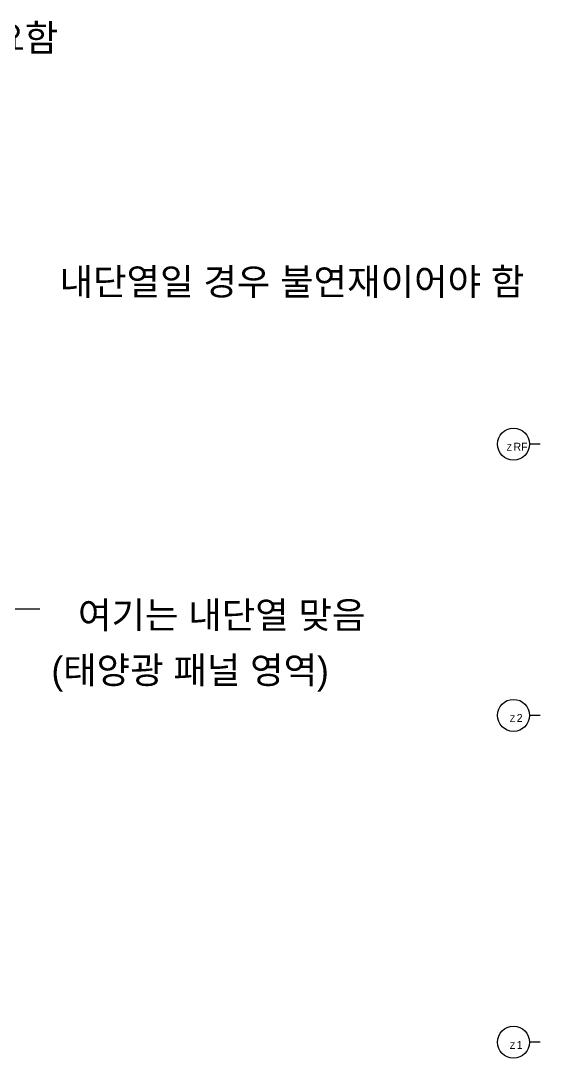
# Model space of a CAD drawing. Header units: millimetres. Extents: x -37526 to 92296, y -340 to 26760.
# Drawn here: x 23106 to 34776, y 3300 to 26629 of the extents above; entities that cross this region are included whole.
import ezdxf
from ezdxf.enums import TextEntityAlignment as Align

# ---------------------------------------------------------------- set-up
doc = ezdxf.new("R2010")
doc.units = ezdxf.units.MM
doc.header["$LTSCALE"] = 60
doc.layers.add('#체크사항0208', color=20, linetype='Continuous', plot=False)
doc.layers.add('NOPLOT-DIM', color=191, linetype='Continuous', plot=False)
doc.styles.add('Gtx', font='Dotum.ttf')

msp = doc.modelspace()

# ---------------------------------------------------------------- linework, layer by layer
at = {"layer": '#체크사항0208'}
msp.add_lwpolyline([(21644.6, 15357), (22652.6, 13402.1), (23537.3, 13402.1)], dxfattribs=at)
at = {"layer": 'NOPLOT-DIM', "elevation": 0}
for points in [[(34775.5, 17110), (34535.5, 17110, -1), (33815.5, 17110, -1), (34535.5, 17110, 0)], [(34775.5, 11010), (34535.5, 11010, -1), (33815.5, 11010, -1), (34535.5, 11010, 0)], [(34775.5, 3660), (34535.5, 3660, -1), (33815.5, 3660, -1), (34535.5, 3660, 0)]]:
    msp.add_lwpolyline(points, format="xyb", dxfattribs=at)

# ---------------------------------------------------------------- texts
at = {"layer": '#체크사항0208', "style": 'Gtx'}
for s, p in [('종,횡단면도에 내단열 되어있음-확인 필요함', (16603.7, 26231.8)), ('내단열일 경우 불연재이어야 함', (29198, 20770.2)), ('여기는 내단열 맞음', (27620.4, 13273.9))]:
    msp.add_text(s, height=600, dxfattribs=at).set_placement(p, align=Align.MIDDLE)
msp.add_text('(태양광 패널 영역)', height=600, dxfattribs=at).set_placement((23796, 11726.7))
at = {"layer": 'NOPLOT-DIM', "style": 'Gtx'}
for p in [(34139.5, 16960.2), (34211.5, 10860.2), (34211.5, 3510.2)]:
    msp.add_text('Z', height=150, dxfattribs=at).set_placement(p, align=Align.RIGHT)
for s, p in [('RF', (34175.5, 16960.2)), ('2', (34247.5, 10860.2)), ('1', (34247.5, 3510.2))]:
    msp.add_text(s, height=180, dxfattribs=at).set_placement(p)

doc.saveas('drawing.dxf')
